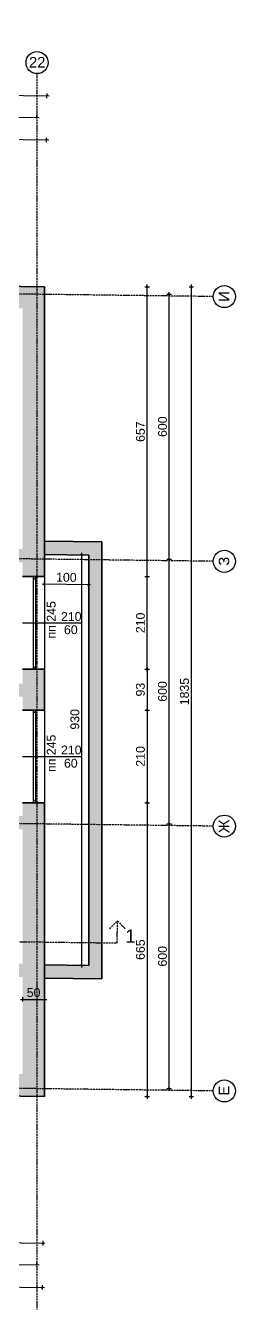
# Model space of a CAD drawing. Header units: inches. Extents: x -72385 to 39588, y -6525 to 66685.
# Drawn here: x -40265 to -39790, y 28656 to 31565 of the extents above; entities that cross this region are included whole.
import ezdxf

# ---------------------------------------------------------------- set-up
doc = ezdxf.new("R2010")
doc.units = ezdxf.units.IN
doc.header["$MEASUREMENT"] = 0
doc.linetypes.add('DashDot', pattern=[0.6, 0.4, -0.1, 0, -0.1])
for name, color, linetype, lineweight in [('Изгледни линии', 253, 'Continuous', 25), ('Линия на разрез', 252, 'DashDot', 25), ('Надписи коти външни', 252, 'Continuous', 25), ('Надписи коти вътрешни', 252, 'Continuous', 25), ('Надписи Оси', 252, 'Continuous', 25), ('Надписи прозорци', 252, 'Continuous', 25), ('Оси', 252, 'DashDot', 25), ('Прозорци', 251, 'Continuous', 25), ('Разрезни линии', 7, 'Continuous', 35), ('Щрих стени', 254, 'Continuous', 25)]:
    doc.layers.add(name, color=color, linetype=linetype, lineweight=lineweight)
doc.styles.add('Arial Regular', font='arial.ttf')
doc.styles.get("Standard").update_dxf_attribs({"font": 'arial.ttf'})
doc.dimstyles.new('Annotative', dxfattribs={"dimscale": 0, "dimtxt": 20, "dimasz": 5, "dimexe": 5, "dimexo": 5, "dimgap": 5, "dimtad": 1, "dimdec": 0, "dimzin": 0, "dimdsep": 46, "dimtxsty": 'Standard', "dimblk": 'ARCHTICK', "dimcen": 5, "dimdle": 5, "dimadec": 0, "dimazin": 0, "dimtfac": 1, "dimtdec": 0, "dimtofl": 0, "dimtmove": 0, "dimatfit": 3, "dimldrblk": 'ARCHTICK', "dimfxl": 5, "dimfxlon": 1, "dimtolj": 1, "dimtzin": 0, "dimarcsym": 1})

# ---------------------------------------------------------------- blocks, each defined once
blk = doc.blocks.new('_ArchTick')
at = {"color": 0, "linetype": 'ByBlock', "const_width": 0.15}
blk.add_lwpolyline([(-0.5, -0.5), (0.5, 0.5)], dxfattribs=at)
blk = doc.blocks.new('*D2813')
at = {"layer": 'Defpoints', "color": 0, "ltscale": 50, "transparency": 16777216}
for p in [(-40222.3, 30366.6), (-40122.3, 30365.3), (-40123.2, 30298.9)]:
    blk.add_point(p, dxfattribs=at)
at = {"layer": 'Надписи коти вътрешни', "color": 0, "lineweight": -2, "ltscale": 50, "transparency": 16777216}
for p, q in [((-40228.2, 30300.3), (-40118.2, 30298.9)), ((-40223.1, 30305.2), (-40223.2, 30295.2)), ((-40123.1, 30303.9), (-40123.2, 30293.9))]:
    blk.add_line(p, q, dxfattribs=at)
at = {"layer": 'Надписи коти вътрешни', "color": 0, "lineweight": -2, "ltscale": 50, "transparency": 16777216, "xscale": 5, "yscale": 5, "zscale": 5}
for p, rotation in [((-40223.2, 30300.2), 179.2706286525483), ((-40123.2, 30298.9), 359.2706286525483)]:
    blk.add_blockref('_ArchTick', p, dxfattribs=dict(at, rotation=rotation))
at = {"layer": 'Надписи коти вътрешни', "color": 0, "ltscale": 50, "transparency": 16777216, "insert": (-40173, 30314.8), "char_height": 20, "attachment_point": 5, "rotation": 359.2706}
blk.add_mtext('\\A1;100', dxfattribs=at)
blk = doc.blocks.new('*D2814')
at = {"layer": 'Defpoints', "color": 0, "ltscale": 50, "transparency": 16777216}
for p in [(-40122.3, 30365.3), (-40138.5, 29435.3), (-40122.3, 29435.3)]:
    blk.add_point(p, dxfattribs=at)
at = {"layer": 'Надписи коти вътрешни', "color": 0, "lineweight": -2, "ltscale": 50, "transparency": 16777216}
for p, q in [((-40138.5, 30370.3), (-40138.5, 29430.3)), ((-40133.5, 30365.3), (-40143.5, 30365.3)), ((-40133.5, 29435.3), (-40143.5, 29435.3))]:
    blk.add_line(p, q, dxfattribs=at)
at = {"layer": 'Надписи коти вътрешни', "color": 0, "lineweight": -2, "ltscale": 50, "transparency": 16777216, "xscale": 5, "yscale": 5, "zscale": 5}
for p, rotation in [((-40138.5, 30365.3), 90), ((-40138.5, 29435.3), 270)]:
    blk.add_blockref('_ArchTick', p, dxfattribs=dict(at, rotation=rotation))
at = {"layer": 'Надписи коти вътрешни', "color": 0, "ltscale": 50, "transparency": 16777216, "insert": (-40153.7, 29993.1), "char_height": 20, "attachment_point": 5, "rotation": 90}
blk.add_mtext('\\A1;930', dxfattribs=at)
blk = doc.blocks.new('*D5873')
at = {"layer": 'Defpoints', "color": 0, "ltscale": 50, "transparency": 16777216}
for p in [(-52317.3, 29292.3), (-40222.3, 29138.4), (-40227.8, 28705.9)]:
    blk.add_point(p, dxfattribs=at)
at = {"layer": 'Надписи коти външни', "color": 0, "lineweight": -2, "ltscale": 50, "transparency": 16777216}
for p, q in [((-52327.8, 28859.9), (-40222.8, 28705.8)), ((-52322.8, 28864.9), (-52322.9, 28854.9)), ((-40227.8, 28710.9), (-40227.9, 28700.9))]:
    blk.add_line(p, q, dxfattribs=at)
at = {"layer": 'Надписи коти външни', "color": 0, "lineweight": -2, "ltscale": 50, "transparency": 16777216, "xscale": 5, "yscale": 5, "zscale": 5}
for p, rotation in [((-52322.8, 28859.9), 179.2706286525475), ((-40227.8, 28705.9), 359.2706286525474)]:
    blk.add_blockref('_ArchTick', p, dxfattribs=dict(at, rotation=rotation))
at = {"layer": 'Надписи коти външни', "color": 0, "ltscale": 50, "transparency": 16777216, "insert": (-46275.1, 28798.1), "char_height": 20, "attachment_point": 5, "rotation": 359.2706}
blk.add_mtext('\\A1;12095', dxfattribs=at)
blk = doc.blocks.new('*D6009')
at = {"layer": 'Defpoints', "color": 0, "ltscale": 50, "transparency": 16777216}
for p in [(-41124.8, 31367.5), (-41124.8, 31367.5), (-40239.8, 31356.1)]:
    blk.add_point(p, dxfattribs=at)
at = {"layer": 'Надписи коти външни', "color": 0, "lineweight": -2, "ltscale": 50, "transparency": 16777216}
for p, q in [((-40234.8, 31356.1), (-41129.8, 31367.6)), ((-41124.8, 31367.5), (-41124.8, 31372.5)), ((-40239.8, 31356.1), (-40239.8, 31361.1))]:
    blk.add_line(p, q, dxfattribs=at)
at = {"layer": 'Надписи коти външни', "color": 0, "lineweight": -2, "ltscale": 50, "transparency": 16777216, "xscale": 5, "yscale": 5, "zscale": 5}
for p, rotation in [((-41124.8, 31367.5), 179.2613306404159), ((-40239.8, 31356.1), 359.2613306404158)]:
    blk.add_blockref('_ArchTick', p, dxfattribs=dict(at, rotation=rotation))
at = {"layer": 'Надписи коти външни', "color": 0, "ltscale": 50, "transparency": 16777216, "insert": (-40682.1, 31377), "char_height": 20, "attachment_point": 5, "rotation": 359.2613}
blk.add_mtext('\\A1;885', dxfattribs=at)
blk = doc.blocks.new('*D5961')
at = {"layer": 'Defpoints', "color": 0, "ltscale": 50, "transparency": 16777216}
for p in [(-40216.8, 31406), (-52317.3, 31127.5), (-40222.3, 30973.5)]:
    blk.add_point(p, dxfattribs=at)
at = {"layer": 'Надписи коти външни', "color": 0, "lineweight": -2, "ltscale": 50, "transparency": 16777216}
for p, q in [((-52311.9, 31555), (-52311.8, 31565)), ((-52316.8, 31560), (-40211.8, 31405.9)), ((-40216.9, 31401), (-40216.8, 31411))]:
    blk.add_line(p, q, dxfattribs=at)
at = {"layer": 'Надписи коти външни', "color": 0, "lineweight": -2, "ltscale": 50, "transparency": 16777216, "xscale": 5, "yscale": 5, "zscale": 5}
for p, rotation in [((-52311.8, 31560), 179.2706286525472), ((-40216.8, 31406), 359.2706286525473)]:
    blk.add_blockref('_ArchTick', p, dxfattribs=dict(at, rotation=rotation))
at = {"layer": 'Надписи коти външни', "color": 0, "ltscale": 50, "transparency": 16777216, "insert": (-46264.1, 31498.2), "char_height": 20, "attachment_point": 5, "rotation": 359.2706}
blk.add_mtext('\\A1;12095', dxfattribs=at)
blk = doc.blocks.new('*D5966')
at = {"layer": 'Defpoints', "color": 0, "ltscale": 50, "transparency": 16777216}
for p in [(-40222.3, 30316.6), (-39989.8, 30316.6), (-40222.3, 30106.6)]:
    blk.add_point(p, dxfattribs=at)
at = {"layer": 'Надписи коти външни', "color": 0, "lineweight": -2, "ltscale": 50, "transparency": 16777216}
for p, q in [((-39994.8, 30316.6), (-39984.8, 30316.6)), ((-39989.8, 30101.6), (-39989.8, 30321.6)), ((-39994.8, 30106.6), (-39984.8, 30106.6))]:
    blk.add_line(p, q, dxfattribs=at)
at = {"layer": 'Надписи коти външни', "color": 0, "lineweight": -2, "ltscale": 50, "transparency": 16777216, "xscale": 5, "yscale": 5, "zscale": 5}
for p, rotation in [((-39989.8, 30316.6), 90), ((-39989.8, 30106.6), 270)]:
    blk.add_blockref('_ArchTick', p, dxfattribs=dict(at, rotation=rotation))
at = {"layer": 'Надписи коти външни', "color": 0, "ltscale": 50, "transparency": 16777216, "insert": (-40005, 30211.6), "char_height": 20, "attachment_point": 5, "rotation": 90}
blk.add_mtext('\\A1;210', dxfattribs=at)
blk = doc.blocks.new('*D5967')
at = {"layer": 'Defpoints', "color": 0, "ltscale": 50, "transparency": 16777216}
for p in [(-40222.3, 30973.5), (-39989.8, 30973.5), (-40222.3, 30316.6)]:
    blk.add_point(p, dxfattribs=at)
at = {"layer": 'Надписи коти външни', "color": 0, "lineweight": -2, "ltscale": 50, "transparency": 16777216}
for p, q in [((-39994.8, 30973.5), (-39984.8, 30973.5)), ((-39989.8, 30311.6), (-39989.8, 30978.5)), ((-39994.8, 30316.6), (-39984.8, 30316.6))]:
    blk.add_line(p, q, dxfattribs=at)
at = {"layer": 'Надписи коти външни', "color": 0, "lineweight": -2, "ltscale": 50, "transparency": 16777216, "xscale": 5, "yscale": 5, "zscale": 5}
for p, rotation in [((-39989.8, 30973.5), 90), ((-39989.8, 30316.6), 270)]:
    blk.add_blockref('_ArchTick', p, dxfattribs=dict(at, rotation=rotation))
at = {"layer": 'Надписи коти външни', "color": 0, "ltscale": 50, "transparency": 16777216, "insert": (-40005, 30645), "char_height": 20, "attachment_point": 5, "rotation": 90}
blk.add_mtext('\\A1;657', dxfattribs=at)
blk = doc.blocks.new('*D5968')
at = {"layer": 'Defpoints', "color": 0, "ltscale": 50, "transparency": 16777216}
for p in [(-40222.3, 30973.5), (-40222.3, 29138.4), (-39889.8, 29138.4)]:
    blk.add_point(p, dxfattribs=at)
at = {"layer": 'Надписи коти външни', "color": 0, "lineweight": -2, "ltscale": 50, "transparency": 16777216}
for p, q in [((-39894.8, 30973.5), (-39884.8, 30973.5)), ((-39889.8, 30978.5), (-39889.8, 29133.4)), ((-39894.8, 29138.4), (-39884.8, 29138.4))]:
    blk.add_line(p, q, dxfattribs=at)
at = {"layer": 'Надписи коти външни', "color": 0, "lineweight": -2, "ltscale": 50, "transparency": 16777216, "xscale": 5, "yscale": 5, "zscale": 5}
for p, rotation in [((-39889.8, 30973.5), 90), ((-39889.8, 29138.4), 270)]:
    blk.add_blockref('_ArchTick', p, dxfattribs=dict(at, rotation=rotation))
at = {"layer": 'Надписи коти външни', "color": 0, "ltscale": 50, "transparency": 16777216, "insert": (-39905.1, 30055.9), "char_height": 20, "attachment_point": 5, "rotation": 90}
blk.add_mtext('\\A1;1835', dxfattribs=at)
blk = doc.blocks.new('*D5969')
at = {"layer": 'Defpoints', "color": 0, "ltscale": 50, "transparency": 16777216}
for p in [(-40239.8, 29756.1), (-39939.8, 29756.1), (-40239.8, 29156.1)]:
    blk.add_point(p, dxfattribs=at)
at = {"layer": 'Надписи коти външни', "color": 0, "lineweight": -2, "ltscale": 50, "transparency": 16777216}
for p, q in [((-39939.8, 29151.1), (-39939.8, 29761.1)), ((-39944.8, 29756.1), (-39934.8, 29756.1)), ((-39944.8, 29156.1), (-39934.8, 29156.1))]:
    blk.add_line(p, q, dxfattribs=at)
at = {"layer": 'Надписи коти външни', "color": 0, "lineweight": -2, "ltscale": 50, "transparency": 16777216, "xscale": 5, "yscale": 5, "zscale": 5}
for p, rotation in [((-39939.8, 29756.1), 90), ((-39939.8, 29156.1), 270)]:
    blk.add_blockref('_ArchTick', p, dxfattribs=dict(at, rotation=rotation))
at = {"layer": 'Надписи коти външни', "color": 0, "ltscale": 50, "transparency": 16777216, "insert": (-39955, 29456.1), "char_height": 20, "attachment_point": 5, "rotation": 90}
blk.add_mtext('\\A1;600', dxfattribs=at)
blk = doc.blocks.new('*D5989')
at = {"layer": 'Defpoints', "color": 0, "ltscale": 50, "transparency": 16777216}
for p in [(-40239.8, 30356.2), (-39939.8, 30356.2), (-40239.8, 29756.1)]:
    blk.add_point(p, dxfattribs=at)
at = {"layer": 'Надписи коти външни', "color": 0, "lineweight": -2, "ltscale": 50, "transparency": 16777216}
for p, q in [((-39944.8, 30356.2), (-39934.8, 30356.2)), ((-39939.8, 29751.1), (-39939.8, 30361.2)), ((-39944.8, 29756.1), (-39934.8, 29756.1))]:
    blk.add_line(p, q, dxfattribs=at)
at = {"layer": 'Надписи коти външни', "color": 0, "lineweight": -2, "ltscale": 50, "transparency": 16777216, "xscale": 5, "yscale": 5, "zscale": 5}
for p, rotation in [((-39939.8, 30356.2), 90), ((-39939.8, 29756.1), 270)]:
    blk.add_blockref('_ArchTick', p, dxfattribs=dict(at, rotation=rotation))
at = {"layer": 'Надписи коти външни', "color": 0, "ltscale": 50, "transparency": 16777216, "insert": (-39955, 30056.2), "char_height": 20, "attachment_point": 5, "rotation": 90}
blk.add_mtext('\\A1;600', dxfattribs=at)
blk = doc.blocks.new('*D5990')
at = {"layer": 'Defpoints', "color": 0, "ltscale": 50, "transparency": 16777216}
for p in [(-40239.8, 30956.2), (-39939.8, 30956.2), (-40239.8, 30356.2)]:
    blk.add_point(p, dxfattribs=at)
at = {"layer": 'Надписи коти външни', "color": 0, "lineweight": -2, "ltscale": 50, "transparency": 16777216}
for p, q in [((-39944.8, 30956.2), (-39934.8, 30956.2)), ((-39939.8, 30351.2), (-39939.8, 30961.2)), ((-39944.8, 30356.2), (-39934.8, 30356.2))]:
    blk.add_line(p, q, dxfattribs=at)
at = {"layer": 'Надписи коти външни', "color": 0, "lineweight": -2, "ltscale": 50, "transparency": 16777216, "xscale": 5, "yscale": 5, "zscale": 5}
for p, rotation in [((-39939.8, 30956.2), 90), ((-39939.8, 30356.2), 270)]:
    blk.add_blockref('_ArchTick', p, dxfattribs=dict(at, rotation=rotation))
at = {"layer": 'Надписи коти външни', "color": 0, "ltscale": 50, "transparency": 16777216, "insert": (-39955, 30656.2), "char_height": 20, "attachment_point": 5, "rotation": 90}
blk.add_mtext('\\A1;600', dxfattribs=at)
blk = doc.blocks.new('*D6012')
at = {"layer": 'Defpoints', "color": 0, "ltscale": 50, "transparency": 16777216}
for p in [(-40218.1, 31306), (-41174.4, 30985.6), (-40222.3, 30973.5)]:
    blk.add_point(p, dxfattribs=at)
at = {"layer": 'Надписи коти външни', "color": 0, "lineweight": -2, "ltscale": 50, "transparency": 16777216}
for p, q in [((-41175.2, 31318.2), (-40213.1, 31305.9)), ((-41170.2, 31313.1), (-41170.1, 31323.1)), ((-40218.2, 31301), (-40218, 31311))]:
    blk.add_line(p, q, dxfattribs=at)
at = {"layer": 'Надписи коти външни', "color": 0, "lineweight": -2, "ltscale": 50, "transparency": 16777216, "xscale": 5, "yscale": 5, "zscale": 5}
for p, rotation in [((-41170.2, 31318.1), 179.2706286525454), ((-40218.1, 31306), 359.2706286525454)]:
    blk.add_blockref('_ArchTick', p, dxfattribs=dict(at, rotation=rotation))
at = {"layer": 'Надписи коти външни', "color": 0, "ltscale": 50, "transparency": 16777216, "insert": (-40693.9, 31327.3), "char_height": 20, "attachment_point": 5, "rotation": 359.2706}
blk.add_mtext('\\A1;952', dxfattribs=at)
blk = doc.blocks.new('*D6018')
at = {"layer": 'Defpoints', "color": 0, "ltscale": 10, "transparency": 16777216}
for p in [(-41175.3, 29150.5), (-40222.3, 29138.4), (-40226.6, 28805.9)]:
    blk.add_point(p, dxfattribs=at)
at = {"layer": 'Надписи коти външни', "color": 0, "lineweight": -2, "ltscale": 10, "transparency": 16777216}
for p, q in [((-41184.5, 28818.1), (-40221.6, 28805.8)), ((-41179.5, 28823), (-41179.6, 28813)), ((-40226.5, 28810.9), (-40226.6, 28800.9))]:
    blk.add_line(p, q, dxfattribs=at)
at = {"layer": 'Надписи коти външни', "color": 0, "lineweight": -2, "ltscale": 10, "transparency": 16777216, "xscale": 5, "yscale": 5, "zscale": 5}
for p, rotation in [((-41179.5, 28818), 179.2706410561091), ((-40226.6, 28805.9), 359.2706410561091)]:
    blk.add_blockref('_ArchTick', p, dxfattribs=dict(at, rotation=rotation))
at = {"layer": 'Надписи коти външни', "color": 0, "ltscale": 10, "transparency": 16777216, "insert": (-40702.9, 28827.2), "char_height": 20, "attachment_point": 5, "rotation": 359.2706}
blk.add_mtext('\\A1;953', dxfattribs=at)
blk = doc.blocks.new('*D6032')
at = {"layer": 'Defpoints', "color": 0, "ltscale": 10, "transparency": 16777216}
for p in [(-40222.3, 30106.6), (-40222.3, 30014.1), (-39989.8, 30014.1)]:
    blk.add_point(p, dxfattribs=at)
at = {"layer": 'Надписи коти външни', "color": 0, "lineweight": -2, "ltscale": 10, "transparency": 16777216}
for p, q in [((-39989.8, 30111.6), (-39989.8, 30009.1)), ((-39994.8, 30106.6), (-39984.8, 30106.6)), ((-39994.8, 30014.1), (-39984.8, 30014.1))]:
    blk.add_line(p, q, dxfattribs=at)
at = {"layer": 'Надписи коти външни', "color": 0, "lineweight": -2, "ltscale": 10, "transparency": 16777216, "xscale": 5, "yscale": 5, "zscale": 5}
for p, rotation in [((-39989.8, 30106.6), 90), ((-39989.8, 30014.1), 270)]:
    blk.add_blockref('_ArchTick', p, dxfattribs=dict(at, rotation=rotation))
at = {"layer": 'Надписи коти външни', "color": 0, "ltscale": 10, "transparency": 16777216, "insert": (-40005.1, 30060.3), "char_height": 20, "attachment_point": 5, "rotation": 90}
blk.add_mtext('\\A1;93', dxfattribs=at)
blk = doc.blocks.new('*D6033')
at = {"layer": 'Defpoints', "color": 0, "ltscale": 10, "transparency": 16777216}
for p in [(-40222.3, 30014.1), (-40222.3, 29804.1), (-39989.8, 29804.1)]:
    blk.add_point(p, dxfattribs=at)
at = {"layer": 'Надписи коти външни', "color": 0, "lineweight": -2, "ltscale": 10, "transparency": 16777216}
for p, q in [((-39994.8, 30014.1), (-39984.8, 30014.1)), ((-39989.8, 30019.1), (-39989.8, 29799.1)), ((-39994.8, 29804.1), (-39984.8, 29804.1))]:
    blk.add_line(p, q, dxfattribs=at)
at = {"layer": 'Надписи коти външни', "color": 0, "lineweight": -2, "ltscale": 10, "transparency": 16777216, "xscale": 5, "yscale": 5, "zscale": 5}
for p, rotation in [((-39989.8, 30014.1), 90), ((-39989.8, 29804.1), 270)]:
    blk.add_blockref('_ArchTick', p, dxfattribs=dict(at, rotation=rotation))
at = {"layer": 'Надписи коти външни', "color": 0, "ltscale": 10, "transparency": 16777216, "insert": (-40005, 29909.1), "char_height": 20, "attachment_point": 5, "rotation": 90}
blk.add_mtext('\\A1;210', dxfattribs=at)
blk = doc.blocks.new('*D6035')
at = {"layer": 'Defpoints', "color": 0, "ltscale": 50, "transparency": 16777216}
for p in [(-41124.8, 28767.3), (-41124.8, 28767.3), (-40239.6, 28756.1)]:
    blk.add_point(p, dxfattribs=at)
at = {"layer": 'Надписи коти външни', "color": 0, "lineweight": -2, "ltscale": 50, "transparency": 16777216}
for p, q in [((-41124.8, 28767.3), (-41124.8, 28772.3)), ((-40234.6, 28756), (-41129.8, 28767.4)), ((-40239.6, 28756.1), (-40239.6, 28761.1))]:
    blk.add_line(p, q, dxfattribs=at)
at = {"layer": 'Надписи коти външни', "color": 0, "lineweight": -2, "ltscale": 50, "transparency": 16777216, "xscale": 5, "yscale": 5, "zscale": 5}
for p, rotation in [((-41124.8, 28767.3), 179.2706286525299), ((-40239.6, 28756.1), 359.2706286525299)]:
    blk.add_blockref('_ArchTick', p, dxfattribs=dict(at, rotation=rotation))
at = {"layer": 'Надписи коти външни', "color": 0, "ltscale": 50, "transparency": 16777216, "insert": (-40682, 28776.9), "char_height": 20, "attachment_point": 5, "rotation": 359.2706}
blk.add_mtext('\\A1;885', dxfattribs=at)
blk = doc.blocks.new('*D6042')
at = {"layer": 'Defpoints', "color": 0, "ltscale": 10, "transparency": 16777216}
for p in [(-40222.3, 29804.1), (-40222.3, 29138.4), (-39989.8, 29138.4)]:
    blk.add_point(p, dxfattribs=at)
at = {"layer": 'Надписи коти външни', "color": 0, "lineweight": -2, "ltscale": 10, "transparency": 16777216}
for p, q in [((-39994.8, 29804.1), (-39984.8, 29804.1)), ((-39989.8, 29809.1), (-39989.8, 29133.4)), ((-39994.8, 29138.4), (-39984.8, 29138.4))]:
    blk.add_line(p, q, dxfattribs=at)
at = {"layer": 'Надписи коти външни', "color": 0, "lineweight": -2, "ltscale": 10, "transparency": 16777216, "xscale": 5, "yscale": 5, "zscale": 5}
for p, rotation in [((-39989.8, 29804.1), 90), ((-39989.8, 29138.4), 270)]:
    blk.add_blockref('_ArchTick', p, dxfattribs=dict(at, rotation=rotation))
at = {"layer": 'Надписи коти външни', "color": 0, "ltscale": 10, "transparency": 16777216, "insert": (-40005, 29471.2), "char_height": 20, "attachment_point": 5, "rotation": 90}
blk.add_mtext('\\A1;665', dxfattribs=at)
blk = doc.blocks.new('*D7216')
at = {"layer": 'Defpoints', "color": 0, "ltscale": 10, "transparency": 16777216}
for p in [(-40272.3, 29409), (-40222.3, 29409), (-40222.3, 29358.5)]:
    blk.add_point(p, dxfattribs=at)
at = {"layer": 'Надписи коти вътрешни', "color": 0, "lineweight": -2, "ltscale": 10, "transparency": 16777216}
for p, q in [((-40277.3, 29358.5), (-40217.3, 29358.5)), ((-40272.3, 29363.5), (-40272.3, 29353.5)), ((-40222.3, 29363.5), (-40222.3, 29353.5))]:
    blk.add_line(p, q, dxfattribs=at)
at = {"layer": 'Надписи коти вътрешни', "color": 0, "lineweight": -2, "ltscale": 10, "transparency": 16777216, "xscale": 5, "yscale": 5, "zscale": 5, "rotation": 180}
blk.add_blockref('_ArchTick', (-40272.3, 29358.5), dxfattribs=at)
at = {"layer": 'Надписи коти вътрешни', "color": 0, "lineweight": -2, "ltscale": 10, "transparency": 16777216, "xscale": 5, "yscale": 5, "zscale": 5}
blk.add_blockref('_ArchTick', (-40222.3, 29358.5), dxfattribs=at)
at = {"layer": 'Надписи коти вътрешни', "color": 0, "ltscale": 10, "transparency": 16777216, "insert": (-40247.3, 29373.7), "char_height": 20, "attachment_point": 5}
blk.add_mtext('\\A1;50', dxfattribs=at)

msp = doc.modelspace()

# ---------------------------------------------------------------- hatches: boundary and pattern name
at = {"layer": 'Щрих стени', "ltscale": 10}
h = msp.add_hatch(color=256, dxfattribs=at)
h.dxf.hatch_style = 1
h.paths.add_polyline_path([(-41113.3, 29149.7), (-41143.3, 29150.1), (-41143.3, 29050.1), (-41709.2, 29057.3), (-41712.3, 29157.3), (-41742.3, 29157.7), (-41739.2, 29057.7), (-45922.3, 29110.9), (-45922.3, 29210.9), (-45952.3, 29211.3), (-45952.3, 29081.3), (-41113.3, 29019.7)])
h.paths.add_polyline_path([(-41113.3, 31114.9), (-45969.8, 31176.7), (-45969.8, 31066.7), (-45939.8, 31066.3), (-45939.8, 31146.3), (-41143.3, 31085.2), (-41143.3, 30985.2), (-41113.3, 30984.9)])
h.paths.add_polyline_path([(-40092.3, 30394.9), (-40222.3, 30396.6), (-40222.3, 30366.6), (-40122.3, 30365.3), (-40122.3, 29435.3), (-40222.3, 29436.5), (-40222.3, 29406.5), (-40092.3, 29404.9)])
h = msp.add_hatch(color=256, dxfattribs=at)
h.dxf.hatch_style = 1
h.paths.add_polyline_path([(-43174.4, 31011.1), (-43274.4, 31012.4), (-43274.8, 30977.4), (-43174.8, 30976.1)])
h.paths.add_polyline_path([(-42874.4, 31007.3), (-42974.4, 31008.5), (-42974.8, 30973.6), (-42942.3, 30973.1), (-42942.3, 30943.1), (-42907.3, 30942.7), (-42907.3, 30972.7), (-42874.8, 30972.3)])
h.paths.add_polyline_path([(-42574.4, 31003.5), (-42674.4, 31004.7), (-42674.8, 30969.7), (-42574.8, 30968.5)])
h.paths.add_polyline_path([(-42274.4, 30999.6), (-42374.4, 31000.9), (-42374.8, 30965.9), (-42342.3, 30965.5), (-42342.3, 30935.5), (-42307.3, 30935.1), (-42307.3, 30965.1), (-42274.8, 30964.6)])
h.paths.add_polyline_path([(-41974.4, 30995.8), (-42074.4, 30997.1), (-42074.8, 30962.1), (-41974.8, 30960.8)])
h.paths.add_polyline_path([(-41674.4, 30992), (-41774.4, 30993.3), (-41774.8, 30958.3), (-41742.3, 30957.9), (-41742.3, 30927.9), (-41739.8, 30927.8), (-41739.8, 30572.8), (-41539.8, 30570.3), (-41539.8, 30395.2), (-41549.5, 30395.4), (-41549.8, 30365.4), (-41499.8, 30364.7), (-41499.5, 30394.7), (-41509.8, 30394.9), (-41509.8, 30599.9), (-41709.8, 30602.4), (-41709.8, 30927.4), (-41707.3, 30927.4), (-41707.3, 30957.4), (-41674.8, 30957)])
h.paths.add_polyline_path([(-41374.4, 30988.2), (-41474.4, 30989.5), (-41474.8, 30954.5), (-41374.8, 30953.2)])
h.paths.add_polyline_path([(-40222.3, 30973.5), (-41174.4, 30985.6), (-41175, 30935.6), (-41157.3, 30935.4), (-41157.3, 30925.4), (-41092.3, 30924.6), (-41092.3, 30934.6), (-40712.3, 30929.7), (-40712.3, 30919.7), (-40622.3, 30918.6), (-40622.3, 30928.6), (-40272.3, 30924.1), (-40272.3, 30379.1), (-40602.3, 30383.3), (-40602.3, 30413.3), (-40712.3, 30414.7), (-40712.3, 30384.7), (-41092.3, 30389.5), (-41092.3, 30419.5), (-41157.3, 30420.4), (-41157.3, 30390.4), (-41399.5, 30393.4), (-41399.8, 30363.5), (-41157.3, 30360.4), (-41157.3, 30329.8), (-41092.3, 30329.8), (-41092.3, 30359.5), (-40759.8, 30355.3), (-40759.8, 30345.3), (-40747.3, 30345.3), (-40747.3, 30355.1), (-40607.3, 30353.4), (-40607.3, 30333.4), (-40594.8, 30333.4), (-40594.8, 30353.2), (-40272.3, 30349.1), (-40272.3, 30316.6), (-40222.3, 30316.6)])
h.paths.add_polyline_path([(-40747.3, 30207.6), (-40607.3, 30205.9), (-40607.3, 29910.8), (-40617.2, 29911), (-40617.3, 29898.5), (-40607.3, 29898.3), (-40607.3, 29888.3), (-40594.8, 29888.3), (-40594.8, 30048.2), (-40272.3, 30044.1), (-40272.3, 30014.1), (-40222.3, 30014.1), (-40222.3, 30106.6), (-40272.3, 30106.6), (-40272.3, 30074.1), (-40594.8, 30078.2), (-40594.8, 30253.4), (-40607.3, 30253.4), (-40607.3, 30218.4), (-40747.3, 30220.1), (-40747.3, 30245.3), (-40759.8, 30245.3), (-40759.8, 30080.3), (-41109.8, 30084.7), (-41109.8, 30229.8), (-41139.8, 30229.8), (-41139.8, 29935.1), (-41109.8, 29935.1), (-41109.8, 30054.7), (-40759.8, 30050.3), (-40759.8, 29890.3), (-40747.3, 29890.3), (-40747.3, 29900.1), (-40707.3, 29899.6), (-40707.2, 29912.1), (-40747.3, 29912.6)])
h.paths.add_polyline_path([(-40222.3, 29804.1), (-40272.3, 29804.1), (-40272.3, 29774.1), (-40462.3, 29776.5), (-40462.3, 29796.5), (-40492.3, 29796.9), (-40492.3, 29776.9), (-40594.8, 29778.2), (-40594.8, 29788.3), (-40607.3, 29788.3), (-40607.3, 29778.3), (-40647.3, 29778.8), (-40647.3, 29798.8), (-40717.3, 29799.7), (-40717.3, 29779.7), (-40747.3, 29780.1), (-40747.3, 29800.3), (-40759.8, 29800.3), (-40759.8, 29780.3), (-41092.3, 29784.5), (-41092.3, 29812.2), (-41109.8, 29812.4), (-41109.8, 29835.1), (-41139.8, 29835.1), (-41139.8, 29812.8), (-41157.3, 29813), (-41157.3, 29723), (-41092.3, 29722.2), (-41092.3, 29754.5), (-40407.3, 29745.8), (-40407.3, 29605.8), (-40949.8, 29612.7), (-40949.8, 29490.4), (-41569.5, 29498.3), (-41569.8, 29468.3), (-40949.8, 29460.4), (-40949.8, 29362.6), (-40919.8, 29362.6), (-40919.8, 29582.3), (-40377.3, 29575.4), (-40377.3, 29745.4), (-40272.3, 29744), (-40272.3, 29439), (-40829.8, 29446.1), (-40829.8, 29396.1), (-40769.8, 29395.4), (-40769.8, 29415.4), (-40272.3, 29409), (-40272.3, 29189), (-40919.8, 29197.2), (-40919.8, 29272.6), (-40949.8, 29272.6), (-40949.8, 29197.6), (-41174.6, 29200.5), (-41175.3, 29150.5), (-40222.3, 29138.4)])
h.paths.add_polyline_path([(-41374.8, 29188), (-41474.8, 29189.3), (-41475.3, 29154.3), (-41375.3, 29153)], flags=17)

# ---------------------------------------------------------------- linework, layer by layer
at = {"layer": 'Изгледни линии', "ltscale": 50}
for p, q in [((-40222.3, 30316.6), (-40222.3, 30106.6)), ((-40222.3, 30014.1), (-40222.3, 29804.1))]:
    msp.add_line(p, q, dxfattribs=at)
at = {"layer": 'Линия на разрез', "ltscale": 10}
for p, q in [((-40075, 29518.8), (-40057.1, 29536.3)), ((-40057.1, 29536.3), (-40039.6, 29518.4))]:
    msp.add_line(p, q, dxfattribs=at)
msp.add_lwpolyline([(-52477.2, 30144.4), (-41314.8, 30002.3), (-41314.8, 29502.3), (-40057.7, 29486.3), (-40057.1, 29536.3)], dxfattribs=at)
at = {"layer": 'Надписи Оси', "ltscale": 50}
for centre in [(-40239.4, 31481.3), (-39814.8, 30951.1), (-39814.8, 30351.1), (-39814.8, 29751), (-39814.8, 29151)]:
    msp.add_circle(centre, 25, dxfattribs=at)
at = {"layer": 'Надписи прозорци', "ltscale": 50}
for p, q in [((-40272.3, 30211.6), (-40136.9, 30211.6)), ((-40272.3, 29909.1), (-40136.9, 29909.1))]:
    msp.add_line(p, q, dxfattribs=at)
at = {"layer": 'Оси', "ltscale": 10}
for p, q in [((-40239.8, 31456.3), (-40239.8, 28656)), ((-39839.8, 30951.1), (-52799.8, 31116.1)), ((-39839.8, 30351.1), (-52799.8, 30516.1)), ((-39839.8, 29151), (-52799.8, 29316))]:
    msp.add_line(p, q, dxfattribs=at)
msp.add_lwpolyline([(-39839.8, 29751), (-51384.8, 29898), (-51384.8, 30028), (-52799.8, 30046)], dxfattribs=at)
at = {"layer": 'Прозорци', "ltscale": 50}
for p, q in [((-40247.3, 30106.6), (-40247.3, 30316.6)), ((-40242.3, 30106.6), (-40242.3, 30316.6)), ((-40247.3, 29804.1), (-40247.3, 30014.1)), ((-40242.3, 29804.1), (-40242.3, 30014.1))]:
    msp.add_line(p, q, dxfattribs=at)
for points in [[(-40242.3, 30316.6), (-40247.3, 30316.6), (-40247.3, 30311.6), (-40242.3, 30311.6), (-40242.3, 30316.6)], [(-40242.3, 30111.6), (-40247.3, 30111.6), (-40247.3, 30106.6), (-40242.3, 30106.6), (-40242.3, 30111.6)], [(-40242.3, 30014.1), (-40247.3, 30014.1), (-40247.3, 30009.1), (-40242.3, 30009.1), (-40242.3, 30014.1)], [(-40242.3, 29809.1), (-40247.3, 29809.1), (-40247.3, 29804.1), (-40242.3, 29804.1), (-40242.3, 29809.1)]]:
    msp.add_lwpolyline(points, dxfattribs=at)
at = {"layer": 'Разрезни линии', "ltscale": 50}
for p, q in [((-41174.4, 30985.6), (-40222.3, 30973.5)), ((-40222.3, 30973.5), (-40222.3, 30316.6)), ((-40222.3, 30396.6), (-40092.3, 30394.9)), ((-40092.3, 30394.9), (-40092.3, 29404.9)), ((-40222.3, 30366.6), (-40122.3, 30365.3)), ((-40122.3, 30365.3), (-40122.3, 29435.3)), ((-40272.3, 30316.6), (-40222.3, 30316.6)), ((-40272.3, 30106.6), (-40222.3, 30106.6)), ((-40222.3, 30106.6), (-40222.3, 30014.1)), ((-40272.3, 30014.1), (-40222.3, 30014.1)), ((-40272.3, 29804.1), (-40222.3, 29804.1)), ((-40222.3, 29804.1), (-40222.3, 29138.4)), ((-40222.3, 29436.5), (-40122.3, 29435.3)), ((-40222.3, 29406.5), (-40092.3, 29404.9)), ((-41175.3, 29150.5), (-40222.3, 29138.4))]:
    msp.add_line(p, q, dxfattribs=at)

# ---------------------------------------------------------------- texts
at = {"layer": 'Линия на разрез', "ltscale": 10, "insert": (-40039.2, 29517), "char_height": 30, "width": 270.734, "attachment_point": 1, "style": 'Arial Regular'}
msp.add_mtext('1', dxfattribs=at)
at = {"layer": 'Надписи Оси', "ltscale": 100, "insert": (-40252.7, 31494), "char_height": 24, "width": 27.213, "attachment_point": 1, "style": 'Arial Regular'}
msp.add_mtext('\\pxqc;22', dxfattribs=at)
at = {"layer": 'Надписи Оси', "ltscale": 100, "char_height": 24, "width": 27.213, "attachment_point": 1, "rotation": 90, "style": 'Arial Regular'}
for s, insert in [('\\pxqc;И', (-39827.6, 30937.8)), ('\\pxqc;З', (-39827.6, 30337.8)), ('\\pxqc;Ж', (-39827.6, 29737)), ('\\pxqc;Е', (-39827.6, 29137.7))]:
    msp.add_mtext(s, dxfattribs=dict(at, insert=insert))
at = {"layer": 'Надписи прозорци', "ltscale": 100, "char_height": 20, "width": 180.489, "attachment_point": 1, "rotation": 90, "style": 'Arial Regular'}
for insert in [(-40217.3, 30176.3), (-40217.3, 29873.7)]:
    msp.add_mtext('пп 245', dxfattribs=dict(at, insert=insert))
at = {"layer": 'Надписи прозорци', "ltscale": 100, "char_height": 20, "width": 180.489, "attachment_point": 1, "style": 'Arial Regular'}
for s, insert in [('210', (-40185.2, 30236.1)), ('60', (-40178.4, 30206.1)), ('210', (-40185.2, 29933.6)), ('60', (-40178.4, 29903.6))]:
    msp.add_mtext(s, dxfattribs=dict(at, insert=insert))

# ---------------------------------------------------------------- dimensions: what is measured, and where the dimension line sits
at = {"layer": 'Надписи коти външни', "ltscale": 50}
for p1, p2, distance, picture, middle in [((-52317.3, 31127.5), (-40222.3, 30973.5), 432.5, '*D5961', (-46264.1, 31498.2)), ((-52317.3, 29292.3), (-40222.3, 29138.4), -432.5, '*D5873', (-46275.1, 28798.1))]:
    dim = msp.add_aligned_dim(p1=p1, p2=p2, distance=distance, text='12095', dimstyle='Annotative', override={"dimscale": 0, "dimtix": 0, "dimtofl": 0, "dimtmove": 0, "dimatfit": 3}, dxfattribs=at)
    dim.commit()
    dim.dimension.update_dxf_attribs({"geometry": picture, "text_midpoint": middle})
for p1, p2, distance, picture, middle in [((-40239.8, 31356.1), (-41124.8, 31367.5), 0, '*D6009', (-40682.1, 31377)), ((-41174.4, 30985.6), (-40222.3, 30973.5), 332.5, '*D6012', (-40693.9, 31327.3)), ((-40239.8, 30356.2), (-40239.8, 30956.2), -300, '*D5990', (-39955, 30656.2)), ((-40222.3, 30316.6), (-40222.3, 30973.5), -232.5, '*D5967', (-40005, 30645)), ((-40222.3, 30973.5), (-40222.3, 29138.4), 332.5, '*D5968', (-39905.1, 30055.9)), ((-40239.8, 29756.1), (-40239.8, 30356.2), -300, '*D5989', (-39955, 30056.2)), ((-40222.3, 30106.6), (-40222.3, 30316.6), -232.5, '*D5966', (-40005, 30211.6)), ((-40239.8, 29156.1), (-40239.8, 29756.1), -300, '*D5969', (-39955, 29456.1)), ((-40239.6, 28756.1), (-41124.8, 28767.3), 0, '*D6035', (-40682, 28776.9))]:
    dim = msp.add_aligned_dim(p1=p1, p2=p2, distance=distance, dimstyle='Annotative', override={"dimscale": 0, "dimtix": 0, "dimtofl": 0, "dimtmove": 0, "dimatfit": 3}, dxfattribs=at)
    dim.commit()
    dim.dimension.update_dxf_attribs({"geometry": picture, "text_midpoint": middle})
at = {"layer": 'Надписи коти външни', "ltscale": 10}
for p1, p2, distance, picture, middle in [((-40222.3373, 30106.5867), (-40222.3373, 30014.0622), 232.5, '*D6032', (-40005.0556, 30060.3244)), ((-40222.3, 30014.1), (-40222.3, 29804.1), 232.5, '*D6033', (-40005, 29909.1)), ((-41175.3, 29150.5), (-40222.3, 29138.4), -332.5, '*D6018', (-40702.9, 28827.2))]:
    dim = msp.add_aligned_dim(p1=p1, p2=p2, distance=distance, dimstyle='Annotative', override={"dimscale": 0, "dimtix": 0, "dimtofl": 0, "dimtmove": 0, "dimatfit": 3}, dxfattribs=at)
    dim.commit()
    dim.dimension.update_dxf_attribs({"geometry": picture, "text_midpoint": middle})
dim = msp.add_aligned_dim(p1=(-40222.3, 29804.1), p2=(-40222.3, 29138.4), distance=232.5, text='665', dimstyle='Annotative', override={"dimscale": 0, "dimtix": 0, "dimtofl": 0, "dimtmove": 0, "dimatfit": 3}, dxfattribs=at)
dim.commit()
dim.dimension.update_dxf_attribs({"geometry": '*D6042', "text_midpoint": (-40005, 29471.2)})
at = {"layer": 'Надписи коти вътрешни', "ltscale": 50}
dim = msp.add_linear_dim(base=(-40138.5, 29435.3), p1=(-40122.3, 30365.3), p2=(-40122.3, 29435.3), angle=90, dimstyle='Annotative', override={"dimscale": 0, "dimtix": 0, "dimtofl": 0, "dimtmove": 0, "dimatfit": 3}, dxfattribs=at)
dim.commit()
dim.dimension.update_dxf_attribs({"geometry": '*D2814', "text_midpoint": (-40138.5, 29993.1), "dimtype": 128})
dim = msp.add_aligned_dim(p1=(-40222.3, 30366.6), p2=(-40122.3, 30365.3), distance=-66.4, dimstyle='Annotative', override={"dimscale": 0, "dimtix": 0, "dimtofl": 0, "dimtmove": 0, "dimatfit": 3}, dxfattribs=at)
dim.commit()
dim.dimension.update_dxf_attribs({"geometry": '*D2813', "text_midpoint": (-40173, 30314.8)})
at = {"layer": 'Надписи коти вътрешни', "ltscale": 10}
dim = msp.add_aligned_dim(p1=(-40272.3, 29409), p2=(-40222.3, 29409), distance=-50.5, dimstyle='Annotative', override={"dimscale": 0, "dimtix": 0, "dimtofl": 0, "dimtmove": 0, "dimatfit": 3}, dxfattribs=at)
dim.commit()
dim.dimension.update_dxf_attribs({"geometry": '*D7216', "text_midpoint": (-40247.3, 29373.7)})

doc.saveas('drawing.dxf')
